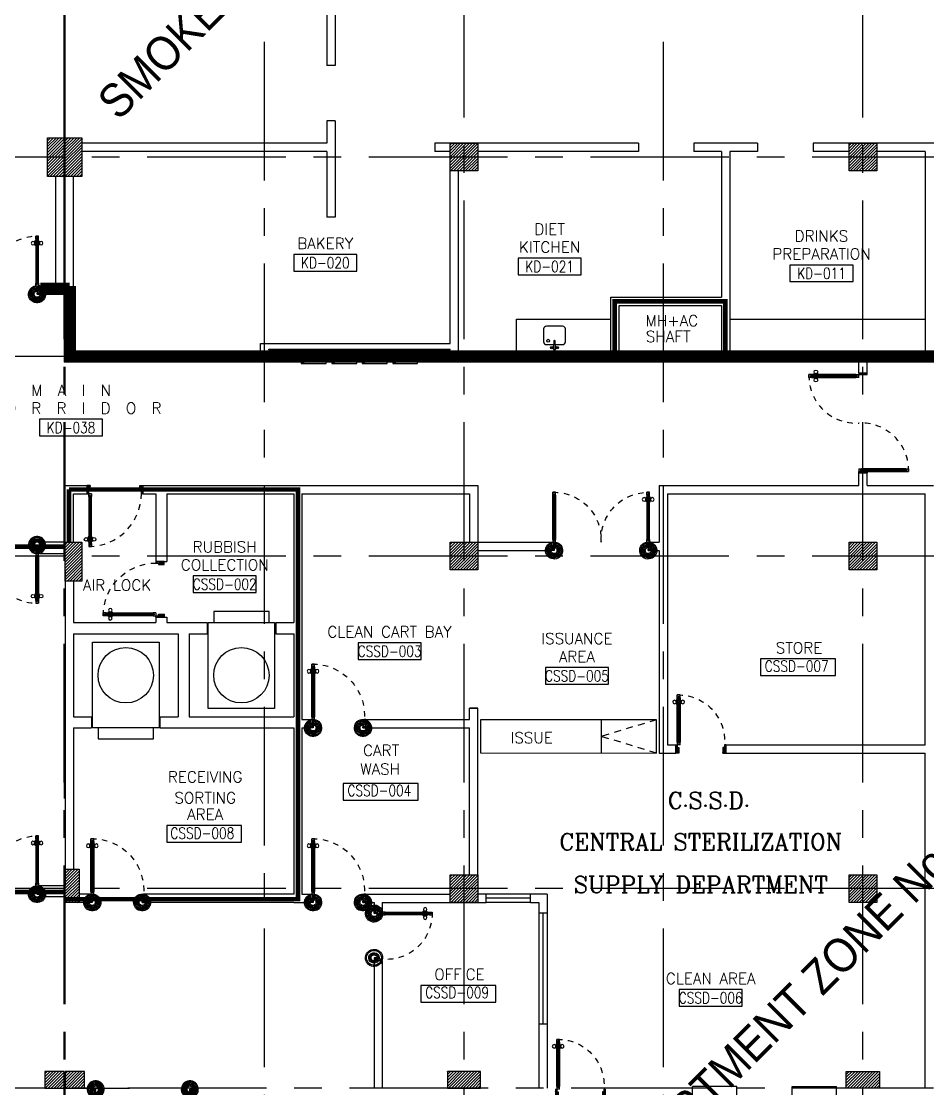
# Model space of a CAD drawing. Extents: x 417866.9 to 417960.2, y 43448 to 43538.2.
# Drawn here: x 417914.75 to 417931.11, y 43494.48 to 43513.74 of the extents above; entities that cross this region are included whole.
import ezdxf
from ezdxf.enums import TextEntityAlignment as Align

# ---------------------------------------------------------------- set-up
doc = ezdxf.new("R2010")
doc.units = 0
doc.header["$MEASUREMENT"] = 0
for name, pattern in [('CENTERX2', [4, 2.5, -0.5, 0.5, -0.5]), ('HIDDEN', [0.375, 0.25, -0.125]), ('HIDDEN2', [0.1875, 0.125, -0.0625])]:
    doc.linetypes.add(name, pattern=pattern)
doc.layers.get('0').update_dxf_attribs({"linetype": 'CONTINUOUS'})
for name, color, linetype in [('A-JEERI', 3, 'CONTINUOUS'), ('AXES', 11, 'CENTERX2'), ('COL', 2, 'CONTINUOUS'), ('COUNTER', 5, 'CONTINUOUS'), ('DIM', 4, 'CONTINUOUS'), ('DOOR', 4, 'CONTINUOUS'), ('E-PANELBX', 3, 'CONTINUOUS'), ('EJ', 8, 'CONTINUOUS'), ('EQ', 5, 'CONTINUOUS'), ('FireCompart', 7, 'HIDDEN'), ('firezone', 4, 'CONTINUOUS'), ('HAT', 8, 'CONTINUOUS'), ('HIDDEN', 9, 'HIDDEN2'), ('K-FUR', 3, 'CONTINUOUS'), ('ME-FIX', 3, 'CONTINUOUS'), ('RM-BOX', 2, 'CONTINUOUS'), ('RM-NAME', 2, 'CONTINUOUS'), ('RM-NO', 2, 'CONTINUOUS'), ('SHAFT', 7, 'CONTINUOUS'), ('SUNI-FUR', 3, 'CONTINUOUS'), ('TXT1', 2, 'CONTINUOUS'), ('WALL', 3, 'CONTINUOUS'), ('WIN', 5, 'CONTINUOUS')]:
    doc.layers.add(name, color=color, linetype=linetype)
doc.layers.get('DIM').off()
doc.layers.get('EJ').off()
doc.styles.add('ROMANC', font='romanc', dxfattribs={"height": 0.1})
doc.styles.add('ROMANS', font='ROMANS.shx', dxfattribs={"width": 0.6})
doc.styles.get("Standard").update_dxf_attribs({"font": 'TXT.shx'})
doc.styles.add('TTXT', font='swisse.ttf', dxfattribs={"width": 0.6})
doc.linetypes.add('SMOKE', pattern='A,0.5,-0.2,["SMOKE",Standard,S=0.1,R=0,X=-0.1,Y=-0.05],-0.5', length=1.2)

# ---------------------------------------------------------------- blocks, each defined once
blk = doc.blocks.new('A$C272A55A0')
at = {"layer": 'DOOR', "color": 0, "linetype": 'ByBlock'}
for p, q in [((0, 900), (0, 1050)), ((50, 1050), (0, 1050)), ((50, 950), (50, 1050)), ((1750, 950), (1750, 1050)), ((1750, 1050), (1800, 1050)), ((1800, 1050), (1800, 900)), ((0, 900), (25, 900)), ((25, 950), (50, 950)), ((25, 900), (25, 950)), ((75, 900), (25, 900)), ((25, 850), (25, 900)), ((42, 850), (25, 850)), ((58, 870), (42, 870)), ((42, 870), (42, 850)), ((58, 850), (58, 870)), ((75, 850), (58, 850)), ((75, 900), (75, 850)), ((1725, 900), (1775, 900)), ((1725, 900), (1725, 850)), ((1725, 850), (1742, 850)), ((1742, 870), (1758, 870)), ((1742, 850), (1742, 870)), ((1775, 950), (1750, 950)), ((1758, 870), (1758, 850)), ((1758, 850), (1775, 850)), ((1775, 900), (1775, 950)), ((1800, 900), (1775, 900)), ((1775, 850), (1775, 900)), ((25, 50), (42, 50)), ((25, 50), (25, 0)), ((25, 0), (75, 0)), ((75, 0), (25, 0)), ((42, 50), (42, 30)), ((42, 30), (58, 30)), ((58, 50), (75, 50)), ((58, 50), (58, 30)), ((75, 50), (75, 0)), ((1718, 160), (1709, 160)), ((1709, 95), (1709, 160)), ((1718, 95), (1709, 95)), ((1725, 173), (1718, 173)), ((1718, 173), (1718, 83)), ((1718, 95), (1718, 160)), ((1725, 83), (1718, 83)), ((1742, 50), (1725, 50)), ((1725, 50), (1725, 0)), ((1775, 0), (1725, 0)), ((1725, 0), (1775, 0)), ((1742, 50), (1742, 30)), ((1758, 30), (1742, 30)), ((1775, 50), (1758, 50)), ((1758, 50), (1758, 30)), ((1775, 173), (1782, 173)), ((1775, 83), (1782, 83)), ((1775, 50), (1775, 0)), ((1782, 173), (1782, 83)), ((1782, 160), (1791, 160)), ((1782, 95), (1782, 160)), ((1782, 95), (1791, 95)), ((1791, 95), (1791, 160))]:
    blk.add_line(p, q, dxfattribs=at)
at = {"layer": 'DOOR', "color": 9, "linetype": 'ByBlock'}
for p, q in [((50, 1050), (0, 1010)), ((50, 1050), (0, 937)), ((50, 1050), (37, 950)), ((1750, 1050), (1800, 1010)), ((1750, 1050), (1800, 937)), ((1750, 1050), (1763, 950))]:
    blk.add_line(p, q, dxfattribs=at)
at = {"layer": 'DOOR', "linetype": 'ByBlock'}
for p, q in [((25, 850), (25, 50)), ((42, 850), (42, 50)), ((58, 850), (58, 50)), ((75, 50), (75, 850)), ((1725, 50), (1725, 850)), ((1742, 850), (1742, 50)), ((1758, 850), (1758, 50)), ((1775, 850), (1775, 50))]:
    blk.add_line(p, q, dxfattribs=at)
at = {"layer": 'DOOR', "color": 0, "linetype": 'ByBlock'}
for centre in [(1676, 128), (1824, 128)]:
    blk.add_circle(centre, 32.4, dxfattribs=at)
at = {"layer": 'DOOR', "color": 9, "linetype": 'ByBlock'}
for centre, radius, start, end in [((50, 1050), 54.4, 203.2074, 270), ((50, 1050), 74.4, 227.7764, 270), ((50, 1050), 94.4, 238.0182, 270), ((50, 1050), 34.4, 180, 270), ((50, 1050), 14.4, 180, 270), ((1750, 1050), 14.4, 270, 0), ((1750, 1050), 34.4, 270, 0), ((1750, 1050), 54.4, 270, 336.7926), ((1750, 1050), 74.4, 270, 312.2236), ((1750, 1050), 94.4, 270, 301.9818), ((50, 1050), 114, 244.0838, 257.3774), ((50, 1050), 134, 248.1598, 259.28), ((50, 1050), 154, 251.1053, 256.2858), ((1750, 1050), 114, 282.6226, 295.9162), ((1750, 1050), 134, 280.72, 291.8402), ((1750, 1050), 154, 283.7142, 288.8947)]:
    blk.add_arc(centre, radius, start, end, dxfattribs=at)
at = {"layer": 'DOOR', "linetype": 'HIDDEN', "ltscale": 0.5}
for centre, start, end in [((50, 851), 268.3174, 3.2965), ((1750, 851), 176.7035, 271.6826)]:
    blk.add_arc(centre, 851, start, end, dxfattribs=at)
at = {"layer": 'WALL', "linetype": 'ByBlock'}
blk.add_line((1800, 900), (1800, 1050), dxfattribs=at)
blk = doc.blocks.new('RM1')
at = {"layer": 'RM-BOX'}
blk.add_lwpolyline([(570, -200), (-570, -200), (-570, -500), (570, -500)], close=True, dxfattribs=at)
at = {"layer": 'RM-NAME', "style": 'ROMANS'}
for tag, p in [('ROOMNAME1', (0, 324)), ('ROOMNAME2', (0, 0))]:
    blk.add_attdef(tag, text='', height=200, dxfattribs=at).set_placement(p, align=Align.MIDDLE)
at = {"layer": 'RM-NO', "style": 'ROMANS', "width": 0.8}
blk.add_attdef('ROOMNO', text='', height=200, dxfattribs=at).set_placement((0, -350), align=Align.MIDDLE)
blk = doc.blocks.new('COL50')
at = {"layer": 'COL'}
blk.add_lwpolyline([(-250, 250), (-250, -250), (250, -250), (250, 250)], close=True, dxfattribs=at)
blk = doc.blocks.new('*X515')
at = {"color": 0}
for p, q in [((227929, 41942), (228388, 42401)), ((227929, 41995), (228335, 42401)), ((227929, 42048), (228282, 42401)), ((227929, 42101), (228229, 42401)), ((227929, 42154), (228176, 42401)), ((227929, 42207), (228123, 42401)), ((227929, 42260), (228070, 42401)), ((227929, 42313), (228017, 42401)), ((227929, 42366), (227963, 42401)), ((227941, 41901), (228429, 42389)), ((227994, 41901), (228429, 42336)), ((228047, 41901), (228429, 42283)), ((228100, 41901), (228429, 42230)), ((228153, 41901), (228429, 42177)), ((228206, 41901), (228429, 42124)), ((228259, 41901), (228429, 42071)), ((228312, 41901), (228429, 42018)), ((228365, 41901), (228429, 41964)), ((228418, 41901), (228429, 41911))]:
    blk.add_line(p, q, dxfattribs=at)
blk = doc.blocks.new('*X514')
at = {"color": 0}
for p, q in [((227929, 47935), (228395, 48401)), ((227929, 47988), (228342, 48401)), ((227929, 48041), (228289, 48401)), ((227929, 48094), (228236, 48401)), ((227929, 48147), (228183, 48401)), ((227929, 48200), (228130, 48401)), ((227929, 48253), (228077, 48401)), ((227929, 48306), (228024, 48401)), ((227929, 48359), (227971, 48401)), ((227948, 47901), (228429, 48381)), ((228001, 47901), (228429, 48328)), ((228054, 47901), (228429, 48275)), ((228107, 47901), (228429, 48222)), ((228160, 47901), (228429, 48169)), ((228213, 47901), (228429, 48116)), ((228266, 47901), (228429, 48063)), ((228319, 47901), (228429, 48010)), ((228372, 47901), (228429, 47957))]:
    blk.add_line(p, q, dxfattribs=at)
blk = doc.blocks.new('*X545')
at = {"color": 0}
for p, q in [((227929, 55147), (228383, 55601)), ((227929, 55200), (228330, 55601)), ((227929, 55253), (228276, 55601)), ((227929, 55306), (228223, 55601)), ((227929, 55359), (228170, 55601)), ((227929, 55412), (228117, 55601)), ((227929, 55465), (228064, 55601)), ((227929, 55518), (228011, 55601)), ((227929, 55571), (227958, 55601)), ((227936, 55101), (228429, 55594)), ((227989, 55101), (228429, 55541)), ((228042, 55101), (228429, 55488)), ((228095, 55101), (228429, 55435)), ((228148, 55101), (228429, 55382)), ((228201, 55101), (228429, 55329)), ((228254, 55101), (228429, 55276)), ((228307, 55101), (228429, 55223)), ((228360, 55101), (228429, 55170)), ((228413, 55101), (228429, 55117))]:
    blk.add_line(p, q, dxfattribs=at)
blk = doc.blocks.new('*X513')
at = {"color": 0}
for p, q in [((235129, 41929), (235600, 42401)), ((235129, 41982), (235547, 42401)), ((235129, 42035), (235494, 42401)), ((235129, 42088), (235441, 42401)), ((235129, 42141), (235388, 42401)), ((235129, 42194), (235335, 42401)), ((235129, 42248), (235282, 42401)), ((235129, 42301), (235229, 42401)), ((235129, 42354), (235176, 42401)), ((235153, 41901), (235629, 42376)), ((235206, 41901), (235629, 42323)), ((235259, 41901), (235629, 42270)), ((235312, 41901), (235629, 42217)), ((235365, 41901), (235629, 42164)), ((235418, 41901), (235629, 42111)), ((235471, 41901), (235629, 42058)), ((235525, 41901), (235629, 42005)), ((235578, 41901), (235629, 41952))]:
    blk.add_line(p, q, dxfattribs=at)
blk = doc.blocks.new('*X512')
at = {"color": 0}
for p, q in [((235129, 47922), (235608, 48401)), ((235129, 47975), (235554, 48401)), ((235129, 48028), (235501, 48401)), ((235129, 48081), (235448, 48401)), ((235129, 48134), (235395, 48401)), ((235129, 48187), (235342, 48401)), ((235129, 48240), (235289, 48401)), ((235129, 48293), (235236, 48401)), ((235129, 48346), (235183, 48401)), ((235161, 47901), (235629, 48369)), ((235214, 47901), (235629, 48316)), ((235267, 47901), (235629, 48263)), ((235320, 47901), (235629, 48210)), ((235373, 47901), (235629, 48157)), ((235426, 47901), (235629, 48104)), ((235479, 47901), (235629, 48051)), ((235532, 47901), (235629, 47998)), ((235585, 47901), (235629, 47945))]:
    blk.add_line(p, q, dxfattribs=at)
blk = doc.blocks.new('*X540')
at = {"color": 0}
for p, q in [((235129, 55135), (235595, 55601)), ((235129, 55188), (235542, 55601)), ((235129, 55241), (235489, 55601)), ((235129, 55294), (235436, 55601)), ((235129, 55347), (235383, 55601)), ((235129, 55400), (235330, 55601)), ((235129, 55453), (235277, 55601)), ((235129, 55506), (235224, 55601)), ((235129, 55559), (235171, 55601)), ((235148, 55101), (235629, 55581)), ((235201, 55101), (235629, 55528)), ((235254, 55101), (235629, 55475)), ((235307, 55101), (235629, 55422)), ((235360, 55101), (235629, 55369)), ((235413, 55101), (235629, 55316)), ((235466, 55101), (235629, 55263)), ((235519, 55101), (235629, 55210)), ((235572, 55101), (235629, 55157))]:
    blk.add_line(p, q, dxfattribs=at)
blk = doc.blocks.new('C11')
at = {"layer": 'HAT'}
h = blk.add_hatch(dxfattribs=at)
h.set_pattern_fill('ANSI31', color=256, scale=300, style=0)
h.set_pattern_definition([(45, (-383765.23, -62181), (-26.5165043, 26.5165043), [])])
h.paths.add_polyline_path([(-20, 350), (-20, 700), (-320, 700), (-320, 350)])
h.paths.add_polyline_path([(-320, 0), (-20, 0), (-20, 350), (-320, 350)])
h = blk.add_hatch(dxfattribs=at)
h.set_pattern_fill('ANSI31', color=256, scale=300, style=0)
h.set_pattern_definition([(45, (-383445.23, -62181), (-26.5165043, 26.5165043), [])])
h.paths.add_polyline_path([(300, 350), (300, 700), (0, 700), (0, 350)])
h.paths.add_polyline_path([(0, 0), (300, 0), (300, 350), (0, 350)])
at = {"layer": 'COL'}
for points in [[(-20, 700), (-20, 0), (-320, 0), (-320, 700)], [(300, 700), (300, 0), (0, 0), (0, 700)]]:
    blk.add_lwpolyline(points, close=True, dxfattribs=at)
blk = doc.blocks.new('E-PBX')
at = {"layer": 'E-PANELBX'}
h = blk.add_hatch(color=256, dxfattribs=at)
h.paths.add_polyline_path([(34, 190), (-225, 190), (34, 81)])
h.paths.add_polyline_path([(225, 190), (34, 190), (34, 81), (225, 0)])
blk.add_line((225, 0), (-225, 190), dxfattribs=at)
blk.add_lwpolyline([(-225, 190), (225, 190), (225, 0), (-225, 0)], close=True, dxfattribs=at)
blk = doc.blocks.new('DOOR90')
at = {"layer": 'DOOR', "color": 7, "linetype": 'ByBlock'}
for p, q in [((-150, 0), (0, 0)), ((-150, 0), (-150, -25)), ((0, -50), (-114, 0)), ((0, -50), (-40, 0)), ((0, -50), (0, 0)), ((-1000, -25), (-1050, -25)), ((-1050, -75), (-1050, -25)), ((-1050, -25), (-1050, -75)), ((-1000, -75), (-1050, -75)), ((-1000, -42), (-1020, -42)), ((-1020, -42), (-1020, -58)), ((-1000, -58), (-1020, -58)), ((-1000, -25), (-1000, -42)), ((-1000, -58), (-1000, -75)), ((-878, -18), (-968, -18)), ((-968, -25), (-968, -18)), ((-968, -75), (-968, -82)), ((-878, -82), (-968, -82)), ((-955, -9), (-890, -9)), ((-955, -18), (-955, -9)), ((-955, -18), (-890, -18)), ((-955, -82), (-890, -82)), ((-955, -82), (-955, -91)), ((-955, -91), (-890, -91)), ((-890, -18), (-890, -9)), ((-890, -82), (-890, -91)), ((-878, -25), (-878, -18)), ((-878, -75), (-878, -82)), ((-200, -25), (-150, -25)), ((-200, -42), (-200, -25)), ((-180, -42), (-200, -42)), ((-200, -58), (-180, -58)), ((-200, -75), (-200, -58)), ((-150, -75), (-200, -75)), ((-180, -58), (-180, -42)), ((-150, -25), (-100, -25)), ((-150, -75), (-150, -25)), ((-100, -25), (-100, -50)), ((0, -50), (-100, -37)), ((-100, -50), (0, -50)), ((-150, -875), (-100, -875)), ((-150, -900), (-150, -875)), ((-150, -900), (0, -900)), ((0, -900), (-150, -900)), ((0, -850), (-114, -900)), ((-100, -875), (-100, -850)), ((0, -850), (-100, -863)), ((-100, -850), (0, -850)), ((0, -850), (-40, -900)), ((0, -850), (0, -900))]:
    blk.add_line(p, q, dxfattribs=at)
at = {"layer": 'DOOR', "linetype": 'ByBlock'}
for p, q in [((-200, -25), (-1000, -25)), ((-200, -42), (-1000, -42)), ((-200, -58), (-1000, -58)), ((-1000, -75), (-200, -75))]:
    blk.add_line(p, q, dxfattribs=at)
at = {"layer": 'DOOR', "color": 7, "linetype": 'ByBlock'}
for centre in [(-923, 24), (-923, -124)]:
    blk.add_circle(centre, 32.4, dxfattribs=at)
for centre, radius, start, end in [((0, -50), 154, 161.1053, 166.2858), ((0, -50), 94.4, 148.0182, 180), ((0, -50), 134, 158.1598, 169.28), ((0, -50), 114, 154.0838, 167.3774), ((0, -50), 74.4, 137.7764, 180), ((0, -50), 54.4, 113.2074, 180), ((0, -50), 34.4, 90, 180), ((0, -50), 14.4, 90, 180), ((0, -850), 154, 193.7142, 198.8947), ((0, -850), 134, 190.72, 201.8402), ((0, -850), 94.4, 180, 211.9818), ((0, -850), 74.4, 180, 222.2236), ((0, -850), 54.4, 180, 246.7926), ((0, -850), 34.4, 180, 270), ((0, -850), 14.4, 180, 270)]:
    blk.add_arc(centre, radius, start, end, dxfattribs=at)
at = {"layer": 'DOOR', "linetype": 'HIDDEN', "ltscale": 0.5}
blk.add_arc((-222, -50), 828, 178.2701, 275.003, dxfattribs=at)
blk = doc.blocks.new('A$C24ED45A6')
at = {"layer": 'DOOR', "color": 0, "linetype": 'ByBlock'}
for p, q in [((909, 1055), (909, 990)), ((918, 1055), (909, 1055)), ((918, 990), (909, 990)), ((918, 978), (918, 1068)), ((925, 1068), (918, 1068)), ((918, 1055), (918, 990)), ((925, 978), (918, 978)), ((925, 1100), (925, 1150)), ((925, 1150), (975, 1150)), ((975, 1150), (925, 1150)), ((942, 1100), (925, 1100)), ((942, 1100), (942, 1120)), ((958, 1120), (942, 1120)), ((958, 1100), (958, 1120)), ((975, 1100), (958, 1100)), ((975, 1100), (975, 1150)), ((975, 1068), (982, 1068)), ((975, 978), (982, 978)), ((982, 978), (982, 1068)), ((982, 1055), (982, 990)), ((982, 1055), (991, 1055)), ((982, 990), (991, 990)), ((991, 1055), (991, 990)), ((925, 150), (925, 200)), ((925, 200), (942, 200)), ((942, 200), (942, 180)), ((958, 180), (958, 200)), ((958, 200), (975, 200)), ((975, 200), (975, 150)), ((0, 0), (0, 150)), ((0, 150), (25, 150)), ((50, 0), (0, 0)), ((25, 150), (25, 100)), ((25, 100), (50, 100)), ((50, 100), (50, 0)), ((925, 150), (975, 150)), ((942, 180), (958, 180)), ((975, 100), (950, 100)), ((950, 100), (950, 0)), ((1000, 150), (975, 150)), ((975, 150), (975, 100)), ((1000, 150), (1000, 0)), ((950, 0), (1000, 0))]:
    blk.add_line(p, q, dxfattribs=at)
at = {"layer": 'DOOR', "linetype": 'ByBlock'}
for p, q in [((925, 1100), (925, 200)), ((942, 200), (942, 1100)), ((958, 200), (958, 1100)), ((975, 200), (975, 1100))]:
    blk.add_line(p, q, dxfattribs=at)
at = {"layer": 'DOOR', "color": 9, "linetype": 'ByBlock'}
for p, q in [((50, 0), (0, 114)), ((50, 0), (0, 40)), ((50, 0), (37, 100)), ((950, 0), (1000, 114)), ((950, 0), (963, 100)), ((950, 0), (1000, 40))]:
    blk.add_line(p, q, dxfattribs=at)
at = {"layer": 'DOOR', "color": 0, "linetype": 'ByBlock'}
for centre in [(876, 1023), (1024, 1023)]:
    blk.add_circle(centre, 32.4, dxfattribs=at)
at = {"layer": 'DOOR', "linetype": 'HIDDEN', "ltscale": 0.5}
blk.add_arc((950, 222), 928, 88.456, 184.4816, dxfattribs=at)
at = {"layer": 'DOOR', "color": 9, "linetype": 'ByBlock'}
for centre, radius, start, end in [((50, 0), 154, 103.7142, 108.8947), ((50, 0), 134, 100.72, 111.8402), ((50, 0), 114, 102.6226, 115.9162), ((50, 0), 94.4, 90, 121.9818), ((50, 0), 74.4, 90, 132.2236), ((50, 0), 54.4, 90, 156.7926), ((50, 0), 34.4, 90, 180), ((50, 0), 14.4, 90, 180), ((950, 0), 94.4, 58.0182, 90), ((950, 0), 74.4, 47.7764, 90), ((950, 0), 54.4, 23.2074, 90), ((950, 0), 34.4, 0, 90), ((950, 0), 14.4, 0, 90), ((950, 0), 134, 68.1598, 79.28), ((950, 0), 114, 64.0838, 77.3774), ((950, 0), 154, 71.1053, 76.2858)]:
    blk.add_arc(centre, radius, start, end, dxfattribs=at)
at = {"layer": 'WALL'}
blk.add_line((1000, 0), (1000, 150), dxfattribs=at)
blk = doc.blocks.new('DOOR1000')
at = {"layer": 'DOOR', "color": 7, "linetype": 'ByBlock'}
for p, q in [((-150, 0), (0, 0)), ((-150, 0), (-150, -25)), ((0, -50), (-114, 0)), ((0, -50), (-40, 0)), ((0, -50), (0, 0)), ((-1100, -25), (-1100, -75)), ((-1100, -75), (-1100, -25)), ((-1050, -25), (-1100, -25)), ((-1050, -75), (-1100, -75)), ((-1070, -42), (-1070, -58)), ((-1050, -42), (-1070, -42)), ((-1050, -58), (-1070, -58)), ((-1050, -25), (-1050, -42)), ((-1050, -58), (-1050, -75)), ((-1018, -25), (-1018, -18)), ((-928, -18), (-1018, -18)), ((-1018, -75), (-1018, -82)), ((-928, -82), (-1018, -82)), ((-1005, -18), (-1005, -9)), ((-1005, -9), (-940, -9)), ((-1005, -18), (-940, -18)), ((-1005, -82), (-1005, -91)), ((-1005, -82), (-940, -82)), ((-1005, -91), (-940, -91)), ((-940, -18), (-940, -9)), ((-940, -82), (-940, -91)), ((-928, -25), (-928, -18)), ((-928, -75), (-928, -82)), ((-200, -25), (-150, -25)), ((-200, -42), (-200, -25)), ((-180, -42), (-200, -42)), ((-200, -58), (-180, -58)), ((-200, -75), (-200, -58)), ((-150, -75), (-200, -75)), ((-180, -58), (-180, -42)), ((-150, -25), (-100, -25)), ((-150, -75), (-150, -25)), ((-100, -25), (-100, -50)), ((0, -50), (-100, -37)), ((-100, -50), (0, -50)), ((0, -950), (-114, -1000)), ((-100, -975), (-100, -950)), ((0, -950), (-100, -963)), ((-100, -950), (0, -950)), ((0, -950), (-40, -1000)), ((0, -950), (0, -1000)), ((-150, -975), (-100, -975)), ((-150, -1000), (-150, -975)), ((-150, -1000), (0, -1000)), ((0, -1000), (-150, -1000))]:
    blk.add_line(p, q, dxfattribs=at)
at = {"layer": 'DOOR', "linetype": 'ByBlock'}
for p, q in [((-200, -25), (-1050, -25)), ((-200, -42), (-1050, -42)), ((-200, -58), (-1050, -58)), ((-1050, -75), (-200, -75))]:
    blk.add_line(p, q, dxfattribs=at)
at = {"layer": 'DOOR', "color": 7, "linetype": 'ByBlock'}
for centre in [(-973, 24), (-973, -124)]:
    blk.add_circle(centre, 32.4, dxfattribs=at)
for centre, radius, start, end in [((0, -50), 154, 161.1053, 166.2858), ((0, -50), 94.4, 148.0182, 180), ((0, -50), 134, 158.1598, 169.28), ((0, -50), 114, 154.0838, 167.3774), ((0, -50), 74.4, 137.7764, 180), ((0, -50), 54.4, 113.2074, 180), ((0, -50), 34.4, 90, 180), ((0, -50), 14.4, 90, 180), ((0, -950), 94.4, 180, 211.9818), ((0, -950), 74.4, 180, 222.2236), ((0, -950), 54.4, 180, 246.7926), ((0, -950), 34.4, 180, 270), ((0, -950), 14.4, 180, 270), ((0, -950), 154, 193.7142, 198.8947), ((0, -950), 134, 190.72, 201.8402)]:
    blk.add_arc(centre, radius, start, end, dxfattribs=at)
at = {"layer": 'DOOR', "linetype": 'HIDDEN', "ltscale": 0.5}
blk.add_arc((-150, -25), 950, 180, 270, dxfattribs=at)
blk = doc.blocks.new('fe-door')
at = {"layer": 'DOOR', "color": 0, "linetype": 'ByBlock'}
for p, q in [((-900, 1775), (-900, 1725)), ((-900, 1725), (-900, 1775)), ((-850, 1775), (-900, 1775)), ((-870, 1758), (-870, 1742)), ((-850, 1758), (-870, 1758)), ((-850, 1742), (-870, 1742)), ((-850, 1775), (-850, 1758)), ((-850, 1742), (-850, 1725)), ((-818, 1775), (-818, 1782)), ((-728, 1782), (-818, 1782)), ((-805, 1782), (-805, 1791)), ((-805, 1791), (-740, 1791)), ((-805, 1782), (-740, 1782)), ((-740, 1782), (-740, 1791)), ((-728, 1775), (-728, 1782)), ((-50, 1758), (-50, 1775)), ((-50, 1775), (0, 1775)), ((-30, 1758), (-50, 1758)), ((-50, 1725), (-50, 1742)), ((-50, 1742), (-30, 1742)), ((-30, 1742), (-30, 1758)), ((150, 1800), (0, 1800)), ((0, 1800), (0, 1775)), ((0, 1725), (0, 1775)), ((0, 1775), (150, 1775)), ((150, 1775), (150, 1800)), ((-850, 1725), (-900, 1725)), ((-818, 1725), (-818, 1718)), ((-728, 1718), (-818, 1718)), ((-805, 1718), (-805, 1709)), ((-805, 1718), (-740, 1718)), ((-805, 1709), (-740, 1709)), ((-740, 1718), (-740, 1709)), ((-728, 1725), (-728, 1718)), ((0, 1725), (-50, 1725)), ((0, 75), (0, 25)), ((0, 75), (50, 75)), ((0, 0), (0, 25)), ((0, 25), (50, 25)), ((150, 25), (0, 25)), ((0, 0), (150, 0)), ((30, 58), (30, 42)), ((50, 58), (30, 58)), ((30, 42), (50, 42)), ((50, 75), (50, 58)), ((50, 42), (50, 25)), ((150, 25), (150, 0)), ((850, 58), (850, 75)), ((850, 75), (900, 75)), ((850, 58), (870, 58)), ((850, 25), (850, 42)), ((850, 42), (870, 42)), ((850, 25), (900, 25)), ((870, 42), (870, 58)), ((900, 25), (900, 75)), ((900, 75), (900, 25))]:
    blk.add_line(p, q, dxfattribs=at)
at = {"layer": 'DOOR', "linetype": 'ByBlock'}
for p, q in [((-50, 1775), (-850, 1775)), ((-50, 1758), (-850, 1758)), ((-50, 1742), (-850, 1742)), ((-850, 1725), (-50, 1725)), ((850, 75), (50, 75)), ((50, 58), (850, 58)), ((50, 42), (850, 42)), ((50, 25), (850, 25))]:
    blk.add_line(p, q, dxfattribs=at)
at = {"layer": 'DOOR', "color": 0, "linetype": 'ByBlock'}
for centre in [(-773, 1824), (-773, 1676)]:
    blk.add_circle(centre, 32.4, dxfattribs=at)
at = {"layer": 'DOOR', "linetype": 'HIDDEN', "ltscale": 0.5}
for centre, start, end in [((-49, 1750), 178.3174, 273.2965), ((49, 50), 358.3174, 93.2965)]:
    blk.add_arc(centre, 851, start, end, dxfattribs=at)
at = {"layer": 'WALL'}
for p, q in [((0, 1800), (150, 1800)), ((0, 0), (150, 0))]:
    blk.add_line(p, q, dxfattribs=at)
at = {"layer": 'WALL', "linetype": 'ByBlock'}
blk.add_line((0, 1800), (150, 1800), dxfattribs=at)
blk = doc.blocks.new('A$C3D1F6B3C')
at = {"layer": 'ME-FIX'}
blk.add_lwpolyline([(0.209, 0.088), (0.343, 0.088, 0.414214), (0.393, 0.138), (0.393, 0.369, 0.414214), (0.343, 0.419), (0.05, 0.419, 0.414214), (0, 0.369), (0, 0.138, 0.414214), (0.05, 0.088), (0.184, 0.088)], format="xyb", dxfattribs=at)
blk.add_lwpolyline([(0.18, 0), (0.212, 0), (0.206, 0.155, 1), (0.186, 0.155)], format="xyb", close=True, dxfattribs=at)
for centre, radius in [((0.082, 0.158), 0.0255), ((0.147, 0.031), 0.0217), ((0.147, 0.031), 0.014), ((0.246, 0.031), 0.0217), ((0.246, 0.031), 0.014)]:
    blk.add_circle(centre, radius, dxfattribs=at)

msp = doc.modelspace()

# ---------------------------------------------------------------- hatches: boundary and pattern name
at = {"layer": 'HAT'}
h = msp.add_hatch(dxfattribs=at)
h.set_pattern_fill('ANSI31', color=256, scale=0.3, style=0)
h.set_pattern_definition([(45, (417480.111385, 43455.963322), (-0.0265165043, 0.0265165043), [])])
h.paths.add_polyline_path([(417915.8366, 43504.3443), (417915.5366, 43504.3443), (417915.5366, 43504.0943), (417915.8366, 43504.0943)])
h.paths.add_polyline_path([(417915.8366, 43504.0943), (417915.5366, 43504.0943), (417915.5366, 43503.6443), (417915.8366, 43503.6443)])
h = msp.add_hatch(dxfattribs=at)
h.set_pattern_fill('ANSI31', color=256, scale=0.3, style=0)
h.set_pattern_definition([(45, (417522.421385, 43456.013322), (-0.0265165043, 0.0265165043), [])])
h.paths.add_polyline_path([(417915.7866, 43498.4443), (417915.5366, 43498.4443), (417915.5366, 43498.1443), (417915.7866, 43498.1443)])
h.paths.add_polyline_path([(417915.7866, 43498.1443), (417915.5366, 43498.1443), (417915.5366, 43497.8443), (417915.7866, 43497.8443)])
h = msp.add_hatch(dxfattribs=at)
h.set_pattern_fill('ANSI31', color=256, scale=0.3, style=0)
h.set_pattern_definition([(45, (417531.771385, 43455.963322), (-0.0265165043, 0.0265165043), [])])
h.paths.add_polyline_path([(417915.1666, 43494.4943), (417915.5166, 43494.4943), (417915.5166, 43494.7943), (417915.1666, 43494.7943)])
h = msp.add_hatch(dxfattribs=at)
h.set_pattern_fill('ANSI31', color=256, scale=0.3, style=0)
h.set_pattern_definition([(45, (417532.141385, 43455.963322), (-0.0265165043, 0.0265165043), [])])
h.paths.add_polyline_path([(417915.5366, 43494.4943), (417915.8866, 43494.4943), (417915.8866, 43494.7943), (417915.5366, 43494.7943)])
h = msp.add_hatch(dxfattribs=at)
h.set_pattern_fill('ANSI31', color=256, scale=0.3, style=0)
h.set_pattern_definition([(45, (417564.191385, 43455.963322), (-0.0265165043, 0.0265165043), [])])
h.paths.add_polyline_path([(417922.7366, 43494.4943), (417922.7366, 43494.7943), (417922.4366, 43494.7943), (417922.4366, 43494.4943)])
h.paths.add_polyline_path([(417923.0366, 43494.4943), (417923.0366, 43494.7943), (417922.7366, 43494.7943), (417922.7366, 43494.4943)])
h = msp.add_hatch(dxfattribs=at)
h.set_pattern_fill('ANSI31', color=256, scale=0.3, style=0)
h.set_pattern_definition([(45, (417476.511385, 43455.963322), (-0.0265165043, 0.0265165043), [])])
h.paths.add_polyline_path([(417929.9366, 43494.4943), (417929.9366, 43494.7943), (417930.2366, 43494.7943), (417930.2366, 43494.4943)])
h.paths.add_polyline_path([(417929.6366, 43494.4943), (417929.6366, 43494.7943), (417929.9366, 43494.7943), (417929.9366, 43494.4943)])

# ---------------------------------------------------------------- linework, layer by layer
at = {"layer": 'A-JEERI'}
for p, q in [((417923.6866, 43508.3693), (417925.3866, 43508.3693)), ((417923.6866, 43507.7693), (417923.6866, 43508.3693)), ((417927.5366, 43508.3693), (417931.0616, 43508.3693))]:
    msp.add_line(p, q, dxfattribs=at)
at = {"layer": 'AXES'}
for p, q in [((417922.7366, 43460.01), (417922.7366, 43537.5491)), ((417929.9366, 43460.01), (417929.9366, 43537.5491)), ((417915.5166, 43460.01), (417915.5166, 43537.1991)), ((417915.5366, 43460.01), (417915.5366, 43537.1991)), ((417919.1366, 43466.8743), (417919.1366, 43525.6943)), ((417926.3366, 43466.8743), (417926.3366, 43525.6943)), ((417959.5194, 43511.2943), (417889.6966, 43511.2943)), ((417947.9366, 43507.6943), (417889.6966, 43507.6943)), ((417959.5194, 43504.0943), (417889.6966, 43504.0943)), ((417959.5194, 43498.0943), (417889.6966, 43498.0943)), ((417959.1694, 43494.4943), (417889.6966, 43494.4943))]:
    msp.add_line(p, q, dxfattribs=at)
at = {"layer": 'COL'}
for p, q in [((417917.1741, 43505.2193), (417917.1741, 43503.9944)), ((417917.3741, 43505.2193), (417917.3741, 43503.9944)), ((417915.5366, 43504.3443), (417915.0791, 43504.3443)), ((417915.0791, 43504.1443), (417915.5366, 43504.1443)), ((417917.1741, 43503.9944), (417917.3741, 43503.9944)), ((417917.1741, 43502.9943), (417917.3741, 43502.9943)), ((417917.1741, 43502.9943), (417917.1741, 43502.8943)), ((417917.3741, 43502.9943), (417917.3741, 43502.8943)), ((417915.6866, 43502.8943), (417917.1741, 43502.8943)), ((417917.3741, 43502.8943), (417918.0992, 43502.8943)), ((417918.0992, 43502.8943), (417918.0992, 43502.6943)), ((417919.339, 43502.8943), (417919.339, 43502.6943)), ((417919.339, 43502.8943), (417919.6616, 43502.8943)), ((417915.6866, 43502.6943), (417917.5741, 43502.6943)), ((417917.5741, 43502.6943), (417917.5741, 43501.1943)), ((417917.7741, 43502.6943), (417918.0992, 43502.6943)), ((417917.7741, 43502.6943), (417917.7741, 43501.1943)), ((417919.339, 43502.6943), (417919.6616, 43502.6943)), ((417915.6866, 43501.1943), (417916.0113, 43501.1943)), ((417916.0113, 43501.1943), (417916.0113, 43500.9943)), ((417917.2462, 43501.1943), (417917.5741, 43501.1943)), ((417917.2462, 43501.1943), (417917.2462, 43500.9943)), ((417917.7741, 43501.1943), (417919.6616, 43501.1943)), ((417915.6866, 43500.9943), (417916.0113, 43500.9943)), ((417917.2462, 43500.9943), (417919.6616, 43500.9943))]:
    msp.add_line(p, q, dxfattribs=at)
for points in [[(417915.8366, 43504.3443), (417915.8366, 43503.6443), (417915.5366, 43503.6443), (417915.5366, 43504.3443)], [(417915.7866, 43498.4443), (417915.7866, 43497.8443), (417915.5366, 43497.8443), (417915.5366, 43498.4443)], [(417915.1666, 43494.7943), (417915.1666, 43494.4943), (417915.5166, 43494.4943), (417915.5166, 43494.7943)], [(417915.5366, 43494.7943), (417915.5366, 43494.4943), (417915.8866, 43494.4943), (417915.8866, 43494.7943)], [(417923.0366, 43494.7943), (417922.4366, 43494.7943), (417922.4366, 43494.4943), (417923.0366, 43494.4943)], [(417929.6366, 43494.7943), (417930.2366, 43494.7943), (417930.2366, 43494.4943), (417929.6366, 43494.4943)]]:
    msp.add_lwpolyline(points, close=True, dxfattribs=at)
at = {"layer": 'COUNTER'}
msp.add_line((417925.2116, 43501.1402), (417925.2116, 43500.5402), dxfattribs=at)
at = {"layer": 'COUNTER', "linetype": 'HIDDEN2'}
for p in [(417926.2116, 43501.1402), (417926.2116, 43500.5402)]:
    msp.add_line(p, (417925.2116, 43500.8402), dxfattribs=at)
at = {"layer": 'COUNTER'}
msp.add_lwpolyline([(417923.0366, 43500.5417), (417926.2116, 43500.5402), (417926.2116, 43501.1402), (417923.0366, 43501.1417)], close=True, dxfattribs=at)
at = {"layer": 'E-PANELBX'}
msp.add_line((417920.8991, 43507.7693), (417920.7991, 43507.7693), dxfattribs=at)
at = {"layer": 'EQ'}
for p, q in [((417927.6616, 43494.5243), (417926.8616, 43494.5243)), ((417926.8616, 43493.0743), (417926.8616, 43494.5243)), ((417927.6616, 43493.0743), (417927.6616, 43494.5243)), ((417928.6616, 43493.0743), (417928.6616, 43494.5243)), ((417928.6616, 43494.5243), (417929.4616, 43494.5243)), ((417929.4616, 43493.0743), (417929.4616, 43494.5243))]:
    msp.add_line(p, q, dxfattribs=at)
at = {"layer": 'FireCompart', "const_width": 0.08}
for points in [[(417925.4558, 43507.6181), (417925.4558, 43508.6911), (417927.4539, 43508.6911), (417927.4539, 43507.6181)], [(417915.6058, 43505.2969), (417919.7397, 43505.2969), (417919.7397, 43497.9039), (417915.5366, 43497.9039)], [(417915.6058, 43504.3443), (417915.6058, 43505.2969)], [(417915.5166, 43504.2648), (417905.987, 43504.2648), (417905.987, 43498.0325), (417915.5166, 43498.0325)]]:
    msp.add_lwpolyline(points, dxfattribs=at)
at = {"layer": 'firezone', "linetype": 'SMOKE', "const_width": 0.225}
for points in [[(417915.0874, 43508.9191), (417915.6203, 43508.9191)], [(417915.6203, 43507.5934), (417915.6203, 43508.9693)], [(417915.5166, 43507.6974), (417941.9026, 43507.6974)]]:
    msp.add_lwpolyline(points, dxfattribs=at)
at = {"layer": 'HIDDEN'}
for p, q in [((417915.5166, 43500.7088), (417915.5166, 43500.7088)), ((417915.5366, 43500.7088), (417915.5366, 43500.7088))]:
    msp.add_line(p, q, dxfattribs=at)
at = {"layer": 'K-FUR'}
for points in [[(417919.2179, 43502.8943), (417919.2179, 43503.0943), (417918.2179, 43503.0943), (417918.2179, 43502.8943)], [(417916.1304, 43500.9943), (417916.1304, 43500.7943), (417917.1304, 43500.7943), (417917.1304, 43500.9943)]]:
    msp.add_lwpolyline(points, dxfattribs=at)
for points in [[(417919.3179, 43502.8943), (417919.3179, 43501.3443), (417918.1179, 43501.3443), (417918.1179, 43502.8943)], [(417916.0304, 43500.9943), (417916.0304, 43502.5443), (417917.2304, 43502.5443), (417917.2304, 43500.9943)]]:
    msp.add_lwpolyline(points, close=True, dxfattribs=at)
at = {"layer": 'RM-BOX'}
for points in [[(417929.4393, 43502.238), (417928.0895, 43502.238), (417928.0895, 43501.938), (417929.4393, 43501.938)], [(417921.9061, 43499.9921), (417920.5563, 43499.9921), (417920.5563, 43499.6921), (417921.9061, 43499.6921)], [(417918.7197, 43499.2345), (417917.3699, 43499.2345), (417917.3699, 43498.9345), (417918.7197, 43498.9345)], [(417923.309, 43496.3473), (417921.9592, 43496.3473), (417921.9592, 43496.0473), (417923.309, 43496.0473)]]:
    msp.add_lwpolyline(points, close=True, dxfattribs=at)
at = {"layer": 'SUNI-FUR'}
for centre in [(417916.6304, 43501.9443), (417918.7179, 43501.9443)]:
    msp.add_circle(centre, 0.5, dxfattribs=at)
at = {"layer": 'WALL'}
for p, q in [((417920.2616, 43516.7443), (417920.2616, 43512.9476)), ((417920.4116, 43516.7443), (417920.4116, 43512.9476)), ((417920.4116, 43512.9476), (417920.2616, 43512.9476)), ((417915.5166, 43511.5443), (417915.5166, 43512.1443)), ((417915.5366, 43511.5443), (417915.5366, 43512.1443)), ((417920.4116, 43511.9476), (417920.2616, 43511.9476)), ((417920.2616, 43511.9476), (417920.2616, 43511.5443)), ((417920.4116, 43511.9476), (417920.4116, 43510.2126)), ((417920.2616, 43511.5443), (417915.8366, 43511.5443)), ((417925.8866, 43511.5443), (417922.2116, 43511.5443)), ((417922.2116, 43511.5443), (417922.2116, 43511.3943)), ((417925.8866, 43511.5443), (417925.8866, 43511.3943)), ((417928.0366, 43511.5443), (417926.8866, 43511.5443)), ((417926.8866, 43511.5443), (417926.8866, 43511.3943)), ((417928.0366, 43511.5443), (417928.0366, 43511.3943)), ((417935.6866, 43511.5443), (417929.0366, 43511.5443)), ((417929.0366, 43511.5443), (417929.0366, 43511.3943)), ((417920.2616, 43511.3943), (417915.8366, 43511.3943)), ((417920.2616, 43511.3943), (417920.2616, 43510.2126)), ((417922.4866, 43511.3943), (417922.2116, 43511.3943)), ((417925.8866, 43511.3943), (417922.9866, 43511.3943)), ((417927.3866, 43511.3943), (417926.8866, 43511.3943)), ((417927.3866, 43511.3943), (417927.3866, 43508.7693)), ((417927.5366, 43511.3943), (417927.5366, 43507.7693)), ((417928.0366, 43511.3943), (417927.5366, 43511.3943)), ((417929.6866, 43511.3943), (417929.0366, 43511.3943)), ((417931.0616, 43511.3943), (417930.1866, 43511.3943)), ((417931.0616, 43511.3943), (417931.0616, 43507.7693)), ((417915.5166, 43508.8193), (417915.5166, 43511.0443)), ((417915.5366, 43507.6193), (417915.5366, 43511.0443)), ((417922.4866, 43507.9293), (417922.4866, 43511.0443)), ((417922.6366, 43507.7693), (417922.6366, 43511.0443)), ((417915.3666, 43508.9693), (417915.3666, 43510.9443)), ((417915.6866, 43507.7693), (417915.6866, 43510.9443)), ((417920.4116, 43510.2126), (417920.2616, 43510.2126)), ((417915.3666, 43508.9693), (417915.3666, 43509.6887)), ((417915.0791, 43508.9693), (417915.3666, 43508.9693)), ((417915.0791, 43508.9693), (417915.0791, 43508.8193)), ((417915.0791, 43508.8193), (417915.5166, 43508.8193)), ((417925.3866, 43507.7693), (417925.3866, 43508.7693)), ((417925.3866, 43508.7693), (417927.3866, 43508.7693)), ((417925.5366, 43507.7693), (417925.5366, 43508.6193)), ((417925.5366, 43508.6193), (417927.3866, 43508.6193)), ((417927.3866, 43508.6193), (417927.3866, 43507.7693)), ((417915.6866, 43507.7693), (417919.0616, 43507.7693)), ((417919.0616, 43507.9293), (417922.4866, 43507.9293)), ((417919.0616, 43507.7693), (417919.0616, 43507.9293)), ((417919.2116, 43507.8293), (417922.4866, 43507.8293)), ((417919.2116, 43507.8193), (417919.2116, 43507.8293)), ((417919.2116, 43507.8193), (417922.4866, 43507.8193)), ((417922.4866, 43507.8193), (417922.4866, 43507.8293)), ((417922.6366, 43507.7693), (417925.3866, 43507.7693)), ((417925.5366, 43507.7693), (417927.3866, 43507.7693)), ((417927.5366, 43507.7693), (417931.0616, 43507.7693)), ((417915.5366, 43507.6193), (417919.7991, 43507.6193)), ((417920.2491, 43507.6193), (417920.3491, 43507.6193)), ((417920.7991, 43507.6193), (417920.8991, 43507.6193)), ((417921.3491, 43507.6193), (417921.4491, 43507.6193)), ((417921.8991, 43507.6193), (417929.8616, 43507.6193)), ((417929.8616, 43507.3943), (417929.8616, 43507.6193)), ((417930.0116, 43507.3943), (417930.0116, 43507.6193)), ((417937.2116, 43507.6193), (417930.0116, 43507.6193)), ((417930.0116, 43507.3943), (417929.8616, 43507.3943)), ((417929.8616, 43505.3693), (417929.8616, 43505.5943)), ((417930.0116, 43505.5943), (417929.8616, 43505.5943)), ((417930.0116, 43505.3693), (417930.0116, 43505.5943)), ((417915.5366, 43505.3693), (417915.9366, 43505.3693)), ((417915.5366, 43504.3443), (417915.5366, 43505.3693)), ((417915.9366, 43505.2193), (417915.9366, 43505.3693)), ((417916.9366, 43505.3693), (417922.9866, 43505.3693)), ((417916.9366, 43505.2193), (417916.9366, 43505.3693)), ((417922.9866, 43505.3693), (417922.9866, 43504.3443)), ((417926.2616, 43505.3693), (417929.8616, 43505.3693)), ((417926.2616, 43505.3693), (417926.2616, 43504.3443)), ((417930.0116, 43505.3693), (417931.2116, 43505.3693)), ((417915.6866, 43505.2193), (417915.9366, 43505.2193)), ((417915.6866, 43504.3443), (417915.6866, 43505.2193)), ((417916.9366, 43505.2193), (417917.1741, 43505.2193)), ((417917.3741, 43505.2193), (417919.6616, 43505.2193)), ((417919.6616, 43505.2193), (417919.6616, 43502.8943)), ((417919.8116, 43505.2193), (417922.8366, 43505.2193)), ((417919.8116, 43505.2193), (417919.8116, 43501.1443)), ((417922.8366, 43505.2193), (417922.8366, 43504.3443)), ((417926.4116, 43505.2193), (417931.0616, 43505.2193)), ((417926.4116, 43505.2193), (417926.4116, 43500.6893)), ((417931.0616, 43500.6893), (417931.0616, 43505.2193)), ((417915.0791, 43504.3443), (417915.0791, 43504.1443)), ((417922.9866, 43504.3443), (417924.3116, 43504.3443)), ((417924.3116, 43504.3443), (417924.3116, 43504.1943)), ((417926.1116, 43504.3443), (417926.1116, 43504.1943)), ((417926.1116, 43504.3443), (417926.2616, 43504.3443)), ((417922.9866, 43504.1943), (417924.3116, 43504.1943)), ((417926.1116, 43504.1943), (417926.2616, 43504.1943)), ((417926.2616, 43504.1943), (417926.2616, 43500.5393)), ((417915.5366, 43503.8443), (417915.5366, 43500.7088)), ((417915.5366, 43503.6443), (417915.5366, 43498.1443)), ((417915.6866, 43503.6443), (417915.6866, 43502.8943)), ((417915.6866, 43502.6943), (417915.6866, 43501.1943)), ((417919.6616, 43502.6943), (417919.6616, 43501.1943)), ((417922.8366, 43501.1443), (417922.8366, 43501.3493)), ((417922.8366, 43501.3493), (417922.9866, 43501.3493)), ((417922.9866, 43501.3493), (417922.8366, 43501.3493)), ((417922.9866, 43501.3493), (417922.8366, 43501.3493)), ((417922.9866, 43498.3443), (417922.9866, 43501.3493)), ((417919.8116, 43501.1443), (417919.9616, 43501.1443)), ((417920.9616, 43500.9943), (417920.9616, 43501.1443)), ((417920.9616, 43501.1443), (417922.8366, 43501.1443)), ((417920.9616, 43500.9943), (417920.9616, 43501.1443)), ((417920.9616, 43500.9943), (417920.9616, 43501.1443)), ((417915.6866, 43500.9943), (417915.6866, 43498.4443)), ((417919.6616, 43500.9943), (417919.6616, 43497.9943)), ((417919.8116, 43500.9943), (417919.8116, 43497.9943)), ((417919.8116, 43500.9943), (417919.9616, 43500.9943)), ((417920.9616, 43500.9943), (417922.8366, 43500.9943)), ((417922.8366, 43498.3443), (417922.8366, 43500.9943)), ((417915.5166, 43500.7088), (417915.5166, 43499.7193)), ((417915.5366, 43500.7088), (417915.5366, 43499.7193)), ((417926.4116, 43500.6893), (417926.5613, 43500.6893)), ((417926.5613, 43500.5393), (417926.5613, 43500.6893)), ((417926.5613, 43500.6893), (417926.5613, 43500.5393)), ((417927.4613, 43500.5393), (417927.4613, 43500.6893)), ((417927.4613, 43500.6893), (417931.0616, 43500.6893)), ((417927.4613, 43500.6893), (417927.4613, 43500.5393)), ((417926.2616, 43500.5393), (417926.5613, 43500.5393)), ((417927.4613, 43500.5393), (417931.0616, 43500.5393)), ((417931.0616, 43494.4943), (417931.0616, 43500.5393)), ((417915.5366, 43498.1443), (417915.0791, 43498.1443)), ((417915.0791, 43497.9443), (417915.0791, 43498.1443)), ((417915.5366, 43497.9443), (417915.0791, 43497.9443)), ((417915.9762, 43497.9943), (417915.7866, 43497.9943)), ((417915.9762, 43497.8443), (417915.9762, 43497.9943)), ((417919.6616, 43497.9943), (417916.9762, 43497.9943)), ((417916.9762, 43497.8443), (417916.9762, 43497.9943)), ((417919.8116, 43497.9943), (417919.9616, 43497.9943)), ((417919.9616, 43497.8443), (417919.9616, 43497.9943)), ((417920.9616, 43497.8443), (417920.9616, 43497.9943)), ((417920.9616, 43497.8443), (417920.9616, 43497.9943)), ((417920.9616, 43497.9943), (417922.4866, 43497.9943)), ((417923.1366, 43497.9943), (417922.9866, 43497.9943)), ((417923.1366, 43497.8443), (417923.1366, 43497.9943)), ((417924.2366, 43497.9943), (417923.9366, 43497.9943)), ((417923.9366, 43497.8443), (417923.9366, 43497.9943)), ((417924.2366, 43497.9943), (417924.2366, 43497.6491)), ((417915.9762, 43497.8443), (417915.5366, 43497.8443)), ((417919.6616, 43497.8443), (417916.9762, 43497.8443)), ((417919.6616, 43497.8443), (417919.9616, 43497.8443)), ((417920.9616, 43497.8443), (417921.1116, 43497.8443)), ((417921.1116, 43497.8443), (417921.1116, 43497.6943)), ((417921.2616, 43497.8443), (417921.2616, 43497.6943)), ((417921.2616, 43497.8443), (417921.2616, 43497.6943)), ((417921.2616, 43497.8443), (417923.1366, 43497.8443)), ((417923.9366, 43497.8443), (417924.0866, 43497.8443)), ((417924.0866, 43497.8443), (417924.0866, 43497.6491)), ((417921.2616, 43497.6943), (417921.1116, 43497.6943)), ((417921.1116, 43497.6943), (417921.2616, 43497.6943)), ((417921.2616, 43497.6943), (417921.1116, 43497.6943)), ((417921.1116, 43497.6943), (417921.2616, 43497.6943)), ((417921.1116, 43497.6943), (417921.2616, 43497.6943)), ((417924.2366, 43497.6491), (417924.0866, 43497.6491)), ((417921.1116, 43496.7943), (417921.2616, 43496.7943)), ((417921.1116, 43496.7943), (417921.2616, 43496.7943)), ((417921.2616, 43496.7943), (417921.1116, 43496.7943)), ((417921.1116, 43496.7943), (417921.2616, 43496.7943)), ((417921.1116, 43496.7943), (417921.2616, 43496.7943)), ((417921.1116, 43496.7943), (417921.1116, 43494.4943)), ((417921.2616, 43496.7943), (417921.2616, 43494.4943)), ((417924.0866, 43495.6491), (417924.0866, 43494.4943)), ((417924.2366, 43495.6491), (417924.0866, 43495.6491)), ((417924.2366, 43495.6491), (417924.2366, 43494.4943)), ((417915.7866, 43494.4943), (417916.6991, 43494.4943)), ((417931.2116, 43494.4943), (417931.0616, 43494.4943))]:
    msp.add_line(p, q, dxfattribs=at)
at = {"layer": 'WIN'}
for p, q in [((417923.9366, 43497.9943), (417923.1366, 43497.9943)), ((417923.9366, 43497.9193), (417923.1366, 43497.9193)), ((417923.9366, 43497.8443), (417923.1366, 43497.8443)), ((417924.0866, 43497.6491), (417924.0866, 43495.6491)), ((417924.1616, 43497.6491), (417924.1616, 43495.6491)), ((417924.2366, 43497.6491), (417924.2366, 43495.6491))]:
    msp.add_line(p, q, dxfattribs=at)

# ---------------------------------------------------------------- block references
at = {"layer": 'COL', "xscale": -0.001000000047497451, "yscale": 0.0009999999892897904, "zscale": 0.001}
for p in [(417922.7366, 43511.2943), (417929.9366, 43511.2943), (417922.7366, 43504.0943), (417929.9366, 43504.0943), (417922.7366, 43498.0943), (417929.9366, 43498.0943)]:
    msp.add_blockref('COL50', p, dxfattribs=at)
at = {"layer": 'DIM', "xscale": 0.001000000047497451, "yscale": 0.0009999999892897904, "zscale": 0.001}
msp.add_blockref('fe-door', (417929.8616, 43505.5943), dxfattribs=at)
at = {"layer": 'DOOR', "color": 0, "yscale": 0.0009999999892897904, "zscale": 0.001}
for name, p, xscale, rotation in [('A$C272A55A0', (417913.2791, 43509.8697), -0.001000000047497451, 180), ('A$C272A55A0', (417924.3116, 43505.2455), -0.001000000047497451, 180), ('DOOR90', (417926.5613, 43500.5393), -0.0009999999892897904, 90), ('A$C272A55A0', (417913.2791, 43499.0447), -0.001000000047497451, 180), ('DOOR90', (417924.3866, 43494.3243), -0.0009999999892897904, 90)]:
    msp.add_blockref(name, p, dxfattribs=dict(at, xscale=xscale, rotation=rotation))
at = {"layer": 'DOOR', "yscale": 0.0009999999892897904, "zscale": 0.001}
for p, xscale, rotation in [((417915.9366, 43505.3693), 0.0009999999892897904, 90), ((417917.3241, 43502.9943), -0.0009999999892897904, 180)]:
    msp.add_blockref('DOOR1000', p, dxfattribs=dict(at, xscale=xscale, rotation=rotation))
at = {"layer": 'DOOR', "color": 0, "yscale": 0.0009999999892897904, "zscale": 0.001}
for name, p, xscale in [('A$C272A55A0', (417913.2791, 43503.244), 0.001000000047497451), ('A$C24ED45A6', (417920.9616, 43500.9943), -0.001000000047497451), ('A$C24ED45A6', (417916.9762, 43497.8443), -0.001000000047497451), ('A$C24ED45A6', (417920.9616, 43497.8443), -0.001000000047497451), ('DOOR90', (417921.1116, 43497.6943), -0.001000000047497451), ('A$C272A55A0', (417916.0366, 43493.424), 0.001000000047497451)]:
    msp.add_blockref(name, p, dxfattribs=dict(at, xscale=xscale))
at = {"layer": 'E-PANELBX', "xscale": -0.001000000047497451, "yscale": 0.0009999999892897904, "zscale": 0.001}
for p in [(417920.0241, 43507.5713), (417920.5741, 43507.5713), (417921.1241, 43507.5713), (417921.6741, 43507.5713)]:
    msp.add_blockref('E-PBX', p, dxfattribs=at)
at = {"layer": 'EJ', "color": 2, "linetype": 'ByBlock', "xscale": 0.001000000047497451, "yscale": 0.0009999999892897904, "zscale": 0.001}
msp.add_blockref('C11', (417915.5366, 43510.9443), dxfattribs=at)
at = {"layer": 'HAT', "xscale": 0.001000000047497451, "yscale": 0.0009999999892897904, "zscale": 0.001}
for name in ['*X545', '*X540', '*X514', '*X512', '*X515', '*X513']:
    msp.add_blockref(name, (417694.5581, 43455.9433), dxfattribs=at)
for p, values in [((417924.2815, 43509.6703), {'ROOMNO': 'KD-021', 'ROOMNAME2': 'KITCHEN', 'ROOMNAME1': 'DIET'}), ((417920.2319, 43509.7378), {'ROOMNO': 'KD-020', 'ROOMNAME2': 'BAKERY'}), ((417915.6422, 43506.7639), {'ROOMNO': 'KD-038', 'ROOMNAME2': 'C  O  R  R  I  D  O  R', 'ROOMNAME1': 'M  A  I  N'}), ((417918.4172, 43503.936), {'ROOMNO': 'CSSD-002', 'ROOMNAME2': 'COLLECTION', 'ROOMNAME1': 'RUBBISH'}), ((417921.3927, 43502.7282), {'ROOMNO': 'CSSD-003', 'ROOMNAME2': 'CLEAN CART BAY'}), ((417924.7744, 43502.2818), {'ROOMNO': 'CSSD-005', 'ROOMNAME2': 'AREA', 'ROOMNAME1': 'ISSUANCE'}), ((417927.1892, 43496.4725), {'ROOMNO': 'CSSD-006', 'ROOMNAME2': 'CLEAN AREA'})]:
    msp.add_blockref('RM1', p, dxfattribs=at).add_auto_attribs(values)
at = {"layer": 'ME-FIX'}
msp.add_blockref('A$C3D1F6B3C', (417924.1738, 43507.8239), dxfattribs=at)
at = {"layer": 'WALL', "xscale": 0.001000000047497451, "yscale": 0.0009999999892897904, "zscale": 0.001}
msp.add_blockref('RM1', (417929.1893, 43509.547), dxfattribs=at).add_auto_attribs({'ROOMNO': 'KD-011', 'ROOMNAME2': 'PREPARATION', 'ROOMNAME1': 'DRINKS'})

# ---------------------------------------------------------------- texts
at = {"layer": 'RM-NAME', "style": 'ROMANS'}
for s, p in [('AIR LOCK', (417916.474, 43503.5708)), ('ISSUE', (417923.9586, 43500.8175)), ('CART', (417921.24, 43500.5889)), ('WASH', (417921.2237, 43500.2523))]:
    msp.add_text(s, height=0.2, dxfattribs=at).set_placement(p, align=Align.MIDDLE)
at = {"layer": 'RM-NAME', "color": 2, "style": 'ROMANC'}
for s, p in [('C.S.S.D.', (417927.1538, 43499.6843)), ('CENTRAL STERILIZATION', (417927.0099, 43498.9382)), ('SUPPLY DEPARTMENT', (417927.0099, 43498.1664))]:
    msp.add_text(s, height=0.3, dxfattribs=at).set_placement(p, align=Align.MIDDLE)
at = {"layer": 'RM-NAME', "style": 'ROMANS'}
for tag, p in [('STORE', (417928.7839, 43502.438)), ('RECEIVING', (417918.0643, 43500.1102)), ('SORTING', (417918.0643, 43499.7329)), ('AREA', (417918.0643, 43499.4345)), ('OFFICE', (417922.6536, 43496.5473))]:
    msp.add_attdef(tag, text='', height=0.2, dxfattribs=at).set_placement(p, align=Align.MIDDLE)
at = {"layer": 'RM-NO', "style": 'ROMANS', "width": 0.8}
for tag, p in [('CSSD-007', (417928.742, 43502.1103)), ('CSSD-004', (417921.2089, 43499.8643)), ('CSSD-008', (417918.0124, 43499.0949)), ('CSSD-009', (417922.6118, 43496.2195))]:
    msp.add_attdef(tag, text='', height=0.2, dxfattribs=at).set_placement(p, align=Align.MIDDLE)
at = {"layer": 'SHAFT', "style": 'ROMANS'}
for s, p in [('MH+AC', (417926.4871, 43508.3429)), ('SHAFT', (417926.4224, 43508.0572))]:
    msp.add_text(s, height=0.2, dxfattribs=at).set_placement(p, align=Align.MIDDLE)
at = {"layer": 'TXT1', "color": 6, "style": 'TTXT', "width": 0.9}
for s, p in [('SMOKE COMPARTMENT ZONE No.6', (417916.5012, 43511.937)), ('SMOKE COMPARTMENT ZONE No.5', (417922.7205, 43489.6564))]:
    msp.add_text(s, height=0.607852, rotation=45, dxfattribs=at).set_placement(p)

doc.saveas('drawing.dxf')
